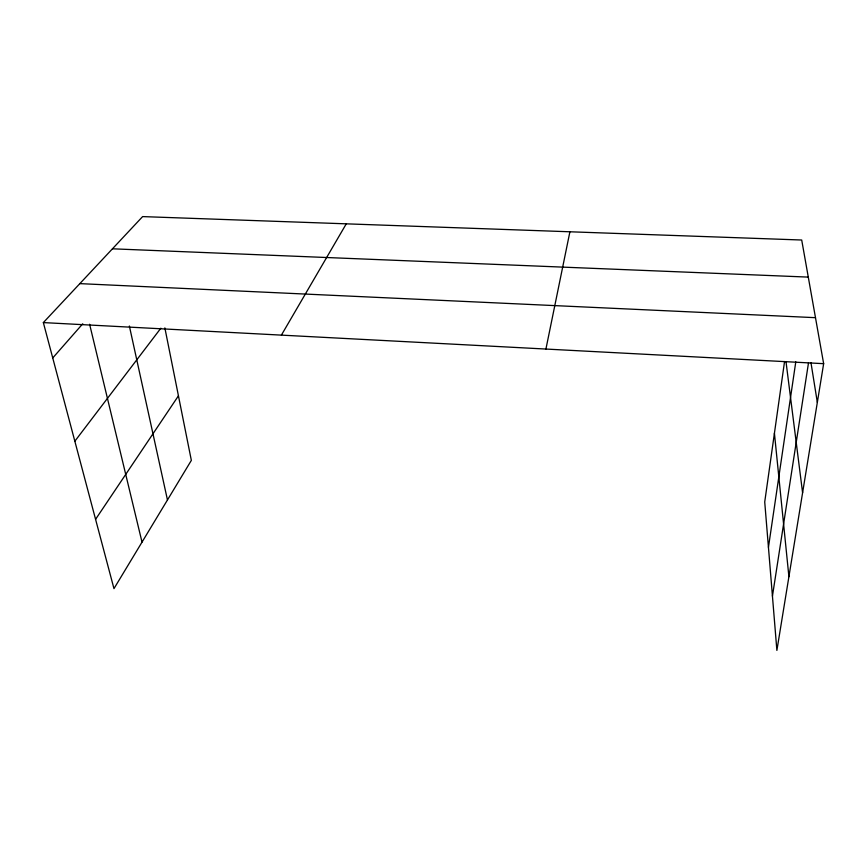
<?xml version="1.0" encoding="UTF-8"?>
<svg xmlns="http://www.w3.org/2000/svg" width="867" height="867" viewBox="0 0 867 867"><rect width="100%" height="100%" fill="white"/><g stroke="black" fill="none" stroke-linecap="round" stroke-linejoin="round"><path stroke-width="1.3" d="M784.548 361.517L764.727 501.971L776.886 650.402L823.65 363.674L801.704 240.018L142.621 216.598L43.35 322.589L113.967 588.617L191.347 460.388L164.86 327.889M768.444 547.348L795.787 361.853M772.443 596.138L808.499 362.894M545.917 349.054L569.901 231.782M281.396 335.117L346.269 223.838M95.576 519.322L178.439 395.829M74.844 441.216L160.861 328.192M52.735 357.963L82.755 323.781M112.461 248.807L808.282 277.104M79.84 283.628L815.489 317.68M43.35 322.589L823.65 363.674M89.615 324.258L142.015 542.135M129.367 326.003L167.461 499.956M810.992 362.85L817.332 402.375M785.979 361.528L802.593 492.781M774.426 433.24L788.905 576.674"/></g></svg>
